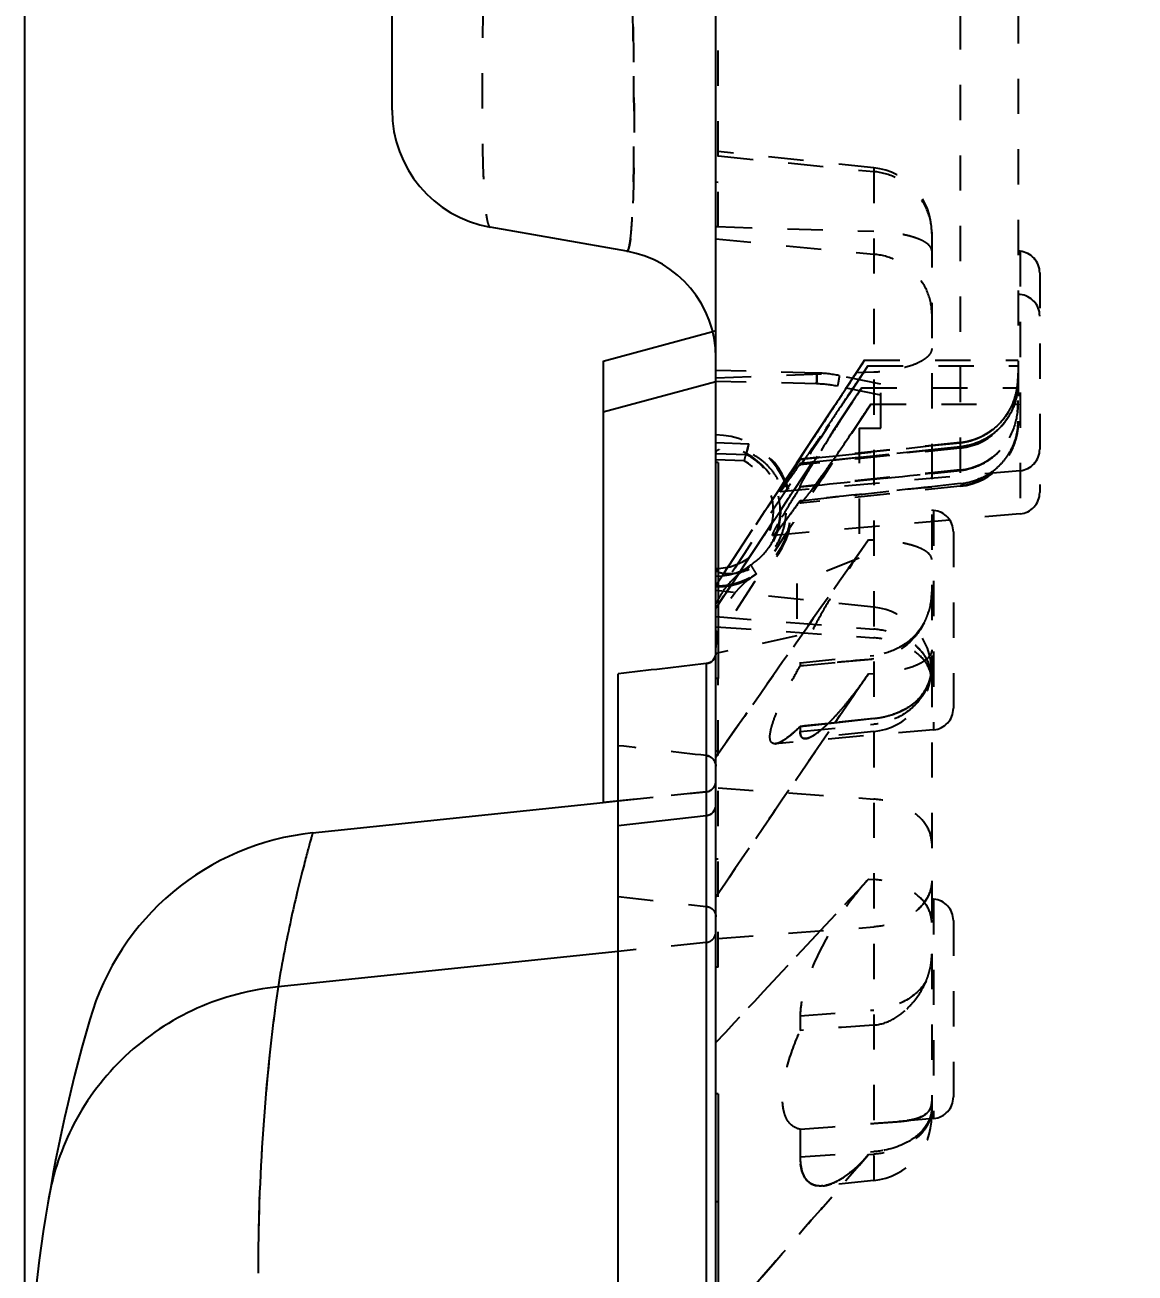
# Model space of a CAD drawing. Header units: millimetres. Extents: x -569 to 1807, y -7664 to 1724.
# Drawn here: x 596.1 to 647.5, y -2282.1 to -2224.4 of the extents above; entities that cross this region are included whole.
import ezdxf

# ---------------------------------------------------------------- set-up
doc = ezdxf.new("R2010")
doc.units = ezdxf.units.MM
doc.header["$LTSCALE"] = 16.335
doc.header["$PDMODE"] = 3
doc.header["$PDSIZE"] = 0.3125
doc.linetypes.add('HIDDEN', pattern=[0.2, 0.1, -0.1])
doc.layers.get('0').update_dxf_attribs({"linetype": 'CONTINUOUS'})
doc.layers.get('Defpoints').update_dxf_attribs({"linetype": 'CONTINUOUS'})
doc.layers.add('DEFAULT_2', color=8, linetype='HIDDEN')
doc.styles.get("Standard").update_dxf_attribs({"font": 'txt', "width": 0.8})
doc.dimstyles.new('副本 ISO-25-1', dxfattribs={"dimtxt": 10, "dimasz": 10, "dimexe": 0, "dimexo": 0, "dimgap": 0, "dimtad": 1, "dimtxsty": 'Standard', "dimcen": 0, "dimclrd": 6, "dimclre": 6, "dimclrt": 4, "dimazin": 0, "dimtfac": 1, "dimtofl": 0, "dimtmove": 0, "dimatfit": 3, "dimfxl": 0, "dimarcsym": 0})

# ---------------------------------------------------------------- blocks, each defined once
blk = doc.blocks.new('*D320')
at = {"color": 6, "lineweight": -2}
for p, q in [((628.109, -2240.033), (628.109, -2161.796)), ((695.107, -2161.796), (638.109, -2161.796)), ((705.107, -2179.913), (705.107, -2161.796))]:
    blk.add_line(p, q, dxfattribs=at)
at = {"color": 6}
for points in [[(638.109, -2160.129), (638.109, -2163.462), (628.109, -2161.796)], [(695.107, -2160.129), (695.107, -2163.462), (705.107, -2161.796)]]:
    blk.add_solid(points, dxfattribs=at)
at = {"layer": 'Defpoints', "color": 0}
for p in [(628.109, -2161.796), (705.107, -2179.913), (628.109, -2240.033)]:
    blk.add_point(p, dxfattribs=at)
at = {"color": 4, "insert": (654.643, -2156.796), "char_height": 10, "attachment_point": 5}
blk.add_mtext('77', dxfattribs=at)
blk = doc.blocks.new('*D321')
at = {"color": 6, "lineweight": -2}
for p, q in [((596.107, -2322.01), (596.107, -2142.507)), ((695.107, -2142.507), (606.107, -2142.507)), ((705.107, -2179.913), (705.107, -2142.507))]:
    blk.add_line(p, q, dxfattribs=at)
at = {"color": 6}
for points in [[(606.107, -2140.84), (606.107, -2144.173), (596.107, -2142.507)], [(695.107, -2140.84), (695.107, -2144.173), (705.107, -2142.507)]]:
    blk.add_solid(points, dxfattribs=at)
at = {"layer": 'Defpoints', "color": 0}
for p in [(596.107, -2142.507), (705.107, -2179.913), (596.107, -2322.01)]:
    blk.add_point(p, dxfattribs=at)
at = {"color": 4, "insert": (659.362, -2137.507), "char_height": 10, "attachment_point": 5}
blk.add_mtext('109', dxfattribs=at)

msp = doc.modelspace()

# ---------------------------------------------------------------- linework, layer by layer
at = {"color": 7, "linetype": 'Continuous'}
for p, q in [((613.109, -2228.298), (613.109, -2180.038)), ((623.977, -2234.829), (617.654, -2233.714)), ((622.883, -2239.913), (627.9, -2238.568)), ((622.883, -2239.913), (622.883, -2260.361)), ((628.109, -2550.072), (628.109, -2239.753)), ((622.883, -2242.261), (628.109, -2240.861)), ((628.209, -2244.617), (628.109, -2244.617)), ((628.209, -2244.617), (628.209, -2254.617)), ((627.666, -2253.926), (627.666, -2484.895)), ((623.587, -2554.056), (623.587, -2254.395)), ((628.209, -2254.617), (628.109, -2254.617)), ((609.432, -2261.767), (622.883, -2260.353)), ((622.883, -2260.361), (623.587, -2260.287)), ((623.587, -2261.419), (627.666, -2260.96)), ((623.587, -2267.259), (607.828, -2268.896)), ((628.209, -2273.849), (628.109, -2273.849)), ((628.209, -2273.849), (628.209, -2283.849))]:
    msp.add_line(p, q, dxfattribs=at)
for centre, radius, start, end in [((618.609, -2228.298), 5.5, 180, 260), ((623.109, -2239.753), 5, 0, 80), ((627.609, -2253.429), 0.5, 276.55036, 0.00179), ((610.693, -2273.761), 12.06, 96, 163.86662), ((701.957, -2282.099), 95.051, 172.01554, 180.02991), ((672.307, -2291.584), 76.201, 163.86721, 180)]:
    msp.add_arc(centre, radius, start, end, dxfattribs=at)
msp.add_ellipse((33889.659, -2860.122), major_axis=(35802.07, 0), ratio=0.045768, start_param=2.762639, end_param=2.762947, dxfattribs=at)
for points, knots in [([(627.666, -2260.96), (627.783, -2260.947), (628.017, -2260.831), (628.109, -2260.586), (628.109, -2260.469)], [0, 0, 0, 0, 0.501938, 1, 1, 1, 1]), ([(609.432, -2261.767), (609.43, -2261.767), (609.431, -2261.782), (609.421, -2261.798), (609.413, -2261.836), (609.398, -2261.884), (609.38, -2261.948), (609.349, -2262.06), (609.301, -2262.235), (609.232, -2262.487), (609.149, -2262.796), (609.054, -2263.159), (608.9, -2263.755), (608.683, -2264.638), (608.402, -2265.862), (608.107, -2267.305), (607.921, -2268.342), (607.828, -2268.896)], [0, 0, 0, 0, 0.001003, 0.004007, 0.009008, 0.016002, 0.024984, 0.035951, 0.063827, 0.099608, 0.143266, 0.194757, 0.254033, 0.395696, 0.567675, 0.769286, 1, 1, 1, 1]), ([(607.828, -2268.896), (606.545, -2269.024), (603.956, -2269.708), (600.618, -2271.928), (598.234, -2275.064), (597.408, -2277.509), (597.201, -2278.714)], [0, 0, 0, 0, 0.249951, 0.508977, 0.763074, 1, 1, 1, 1])]:
    msp.add_open_spline(points, degree=3, knots=knots, dxfattribs=at)
at = {"layer": 'DEFAULT_2', "color": 8, "linetype": 'HIDDEN'}
for p, q in [((628.109, -2239.753), (628.109, -2179.913)), ((628.209, -2233.707), (628.209, -2179.913)), ((639.423, -2214.055), (639.423, -2245.715)), ((642.109, -2217.039), (642.109, -2242.731)), ((635.423, -2230.965), (628.209, -2230.207)), ((628.209, -2230.413), (635.423, -2231.14)), ((635.423, -2230.965), (635.423, -2277.865)), ((628.109, -2231.613), (628.209, -2231.624)), ((628.159, -2233.689), (635.423, -2233.906)), ((628.109, -2234.257), (635.423, -2234.966)), ((638.109, -2233.949), (638.109, -2254.085)), ((642.196, -2234.833), (642.109, -2234.825)), ((642.196, -2234.833), (642.196, -2246.992)), ((643.109, -2235.83), (643.109, -2245.995)), ((642.196, -2236.833), (642.109, -2236.825)), ((628.109, -2238.512), (627.9, -2238.568)), ((635, -2239.869), (628.109, -2250.297)), ((634.151, -2241.154), (634.924, -2239.986)), ((634.924, -2239.986), (635, -2239.869)), ((635, -2239.869), (642.109, -2239.869)), ((635.15, -2240.135), (642.109, -2240.135)), ((632.771, -2240.468), (628.109, -2240.352)), ((628.109, -2240.698), (635.423, -2240.417)), ((632.776, -2240.971), (628.109, -2240.854)), ((635.756, -2240.982), (633.823, -2240.588)), ((628.109, -2251.356), (634.863, -2241.152)), ((632.696, -2243.356), (634.151, -2241.154)), ((635.756, -2241.491), (633.74, -2241.08)), ((634.646, -2241.481), (634.863, -2241.152)), ((634.863, -2241.152), (642.109, -2241.152)), ((635.756, -2243.016), (635.756, -2240.982)), ((631.587, -2246.101), (634.646, -2241.481)), ((635.285, -2241.904), (642.109, -2241.904)), ((634.752, -2243.016), (634.752, -2249.036)), ((634.752, -2243.016), (635.756, -2243.016)), ((642.109, -2242.695), (642.109, -2242.728)), ((628.109, -2243.692), (629.637, -2243.745)), ((631.86, -2244.622), (632.696, -2243.356)), ((639.423, -2243.679), (632.012, -2244.458)), ((638.109, -2243.833), (639.423, -2243.695)), ((628.109, -2244.194), (629.525, -2244.243)), ((639.423, -2243.946), (632.014, -2244.725)), ((632.232, -2244.449), (633.68, -2244.297)), ((638.109, -2244.022), (633.535, -2244.504)), ((633.68, -2244.297), (638.109, -2243.833)), ((634.496, -2244.403), (636.967, -2244.143)), ((636.967, -2244.143), (638.109, -2244.022)), ((639.423, -2243.883), (638.109, -2244.022)), ((629.425, -2244.542), (628.109, -2244.496)), ((631.292, -2245.482), (631.86, -2244.622)), ((631.88, -2244.676), (632.012, -2244.472)), ((632.012, -2244.472), (632.232, -2244.449)), ((632.012, -2244.458), (632.012, -2244.472)), ((633.535, -2244.504), (632.012, -2244.665)), ((632.012, -2244.665), (632.012, -2244.722)), ((632.014, -2244.724), (632.012, -2244.722)), ((632.012, -2244.722), (632.014, -2244.724)), ((633.535, -2244.504), (634.496, -2244.403)), ((642.196, -2244.992), (631.085, -2245.965)), ((639.423, -2244.955), (632.012, -2245.732)), ((638.109, -2245.117), (639.423, -2244.982)), ((630.399, -2246.832), (630.953, -2245.995)), ((630.953, -2245.995), (631.006, -2245.914)), ((631.006, -2245.914), (631.049, -2245.848)), ((631.049, -2245.848), (631.096, -2245.777)), ((631.096, -2245.777), (631.292, -2245.482)), ((631.264, -2245.648), (631.282, -2245.619)), ((631.283, -2245.711), (631.301, -2245.686)), ((632.012, -2245.747), (632.699, -2245.676)), ((632.012, -2245.732), (632.012, -2245.747)), ((639.423, -2245.715), (632.023, -2246.493)), ((634.498, -2246.118), (636.968, -2245.854)), ((636.968, -2245.854), (638.109, -2245.732)), ((639.423, -2245.592), (638.109, -2245.732)), ((631.116, -2246.814), (631.477, -2246.268)), ((631.477, -2246.268), (631.541, -2246.172)), ((631.541, -2246.172), (631.587, -2246.101)), ((631.658, -2246.318), (631.705, -2246.242)), ((632.012, -2246.382), (631.958, -2246.458)), ((632.157, -2246.367), (632.012, -2246.382)), ((632.012, -2246.382), (632.012, -2246.478)), ((632.024, -2246.492), (632.012, -2246.478)), ((632.012, -2246.478), (632.024, -2246.492)), ((632.157, -2246.367), (634.498, -2246.118)), ((629.97, -2247.482), (630.399, -2246.832)), ((630.459, -2247.805), (631.116, -2246.814)), ((642.196, -2246.992), (630.747, -2247.994)), ((638.196, -2246.833), (638.109, -2246.825)), ((638.196, -2246.833), (638.196, -2256.992)), ((628.912, -2249.083), (629.97, -2247.482)), ((629.4, -2249.405), (630.358, -2247.959)), ((630.358, -2247.959), (630.459, -2247.805)), ((635.182, -2248.188), (635.423, -2248.196)), ((639.109, -2247.83), (639.109, -2255.995)), ((628.432, -2249.808), (628.724, -2249.367)), ((628.724, -2249.367), (628.912, -2249.083)), ((629.213, -2249.689), (629.4, -2249.405)), ((634.752, -2249.036), (631.855, -2250.212)), ((628.209, -2249.617), (628.109, -2249.617)), ((628.209, -2250.146), (628.305, -2250.002)), ((628.305, -2250.002), (628.432, -2249.808)), ((628.91, -2250.147), (629.213, -2249.689)), ((628.109, -2250.297), (628.209, -2250.146)), ((635.423, -2251.316), (628.109, -2250.548)), ((628.481, -2250.794), (628.584, -2250.639)), ((628.584, -2250.639), (628.792, -2250.324)), ((628.792, -2250.324), (628.852, -2250.234)), ((628.852, -2250.234), (628.91, -2250.147)), ((631.855, -2250.212), (631.855, -2252.641)), ((628.109, -2251.356), (628.209, -2251.205)), ((628.209, -2251.205), (628.481, -2250.794)), ((628.109, -2251.747), (635.423, -2252.331)), ((628.109, -2252.218), (635.423, -2252.73)), ((631.855, -2252.641), (628.109, -2253.46)), ((632.012, -2253.891), (635.423, -2253.547)), ((632.012, -2254.024), (633.721, -2253.866)), ((632.012, -2253.891), (632.012, -2254.024)), ((633.721, -2253.866), (635.423, -2253.71)), ((628.209, -2267.986), (628.209, -2254.617)), ((635.182, -2254.393), (635.423, -2254.383)), ((638.109, -2254.305), (638.109, -2274.861)), ((628.236, -2258.075), (629.82, -2255.818)), ((638.196, -2256.992), (630.861, -2257.634)), ((632.012, -2256.836), (633.308, -2256.696)), ((632.012, -2257.067), (635.423, -2256.736)), ((632.216, -2256.814), (632.012, -2256.836)), ((632.012, -2256.836), (632.012, -2257.067)), ((633.308, -2256.696), (632.216, -2256.814)), ((633.308, -2256.696), (633.721, -2256.651)), ((633.721, -2256.651), (633.308, -2256.696)), ((633.721, -2256.651), (635.423, -2256.466)), ((635.423, -2256.466), (633.721, -2256.651)), ((635.423, -2257.069), (632.28, -2257.399)), ((628.209, -2257.986), (628.109, -2257.986)), ((628.109, -2258.256), (628.236, -2258.075)), ((627.661, -2259.86), (622.883, -2260.361)), ((623.587, -2260.287), (627.661, -2259.86)), ((628.209, -2259.679), (635.423, -2260.2)), ((622.883, -2260.361), (622.883, -2260.353)), ((628.209, -2262.986), (628.109, -2262.986)), ((635.182, -2263.907), (635.423, -2263.924)), ((623.587, -2264.71), (627.666, -2265.169)), ((638.196, -2264.833), (638.109, -2264.825)), ((638.196, -2264.833), (638.196, -2274.992)), ((628.209, -2266.658), (635.423, -2266.118)), ((639.109, -2265.83), (639.109, -2273.995)), ((627.661, -2266.836), (623.587, -2267.259)), ((628.209, -2267.986), (628.109, -2267.986)), ((632.012, -2270.241), (635.423, -2269.968)), ((632.012, -2270.241), (632.012, -2270.913)), ((632.012, -2275.493), (632.012, -2276.771)), ((638.196, -2274.992), (636.595, -2275.133)), ((632.012, -2276.771), (635.423, -2276.526)), ((635.182, -2276.666), (635.423, -2276.648)), ((635.423, -2277.865), (633.062, -2278.113)), ((628.209, -2278.849), (628.109, -2278.849))]:
    msp.add_line(p, q, dxfattribs=at)
for centre, radius, start, end in [((635.109, -2233.949), 3, 0, 84), ((642.109, -2235.829), 1, 0, 85), ((642.109, -2237.829), 1, 0, 85), ((1410.385, -2752.304), 929.414, 146.540115, 146.657599), ((417.9, -2097.23), 260.038, 326.23084, 326.66349), ((410.822, -2092.548), 268.525, 326.43724, 326.65878), ((632.619, -2246.497), 6.03, 78.4853, 88.56297), ((635.12, -2232.531), 7.892, 272.19707, 274.20778), ((632.637, -2246.494), 5.525, 78.48444, 88.564), ((786.147, -2341.301), 181.429, 146.49572, 147.07776), ((421.847, -2099.866), 255.291, 326.227, 326.43781), ((639.11, -2240.961), 2.999, 275.9794, 359.9842), ((639.204, -2240.959), 2.903, 325.29403, 359.99286), ((639.082, -2240.956), 3.028, 341.49768, 356.37145), ((638.43, -2240.593), 3.675, 351.4318, 354.23152), ((1052.372, -2516.822), 500.899, 146.65123, 146.90302), ((531.588, -2174.124), 123.884, 326.3354, 326.8302), ((639.136, -2240.973), 2.971, 339.01596, 341.46891), ((638.067, -2241.775), 4.042, 353.03516, 358.04496), ((637.164, -2241.741), 4.945, 358.01073, 0.03617), ((639.11, -2240.696), 3, 275.99269, 327.9879), ((639.18, -2240.944), 2.931, 307.44828, 327.96048), ((639.05, -2240.669), 3.065, 310.13378, 328.14415), ((544.213, -2182.564), 108.698, 325.2568, 326.34887), ((639.109, -2242.731), 3, 276, 0), ((639.199, -2242.695), 2.91, 341.81188, 359.99343), ((639.168, -2242.728), 2.942, 356.57341, 359.9948), ((628.109, -2246.857), 3.518, 270.00002, 89.99998), ((628.109, -2246.857), 3.467, 270.00002, 63.85137), ((639.091, -2240.779), 3.122, 276.09331, 291.56751), ((639.133, -2240.891), 3.002, 291.61293, 307.45861), ((639.285, -2242.72), 2.82, 334.09146, 341.76444), ((628.109, -2246.857), 3.015, 270.00002, 89.99998), ((639.11, -2241.968), 3.003, 275.97647, 315.93597), ((639.039, -2241.964), 3.057, 303.26195, 316.79474), ((639.265, -2242.709), 2.843, 323.77618, 334.06455), ((642.109, -2243.996), 1, 275, 0), ((628.109, -2246.857), 2.663, 270.00003, 60.38328), ((628.142, -2246.863), 2.948, 341.929, 41.84499), ((573.79, -2202.981), 72.758, 324.77505, 325.19492), ((639.202, -2242.65), 2.93, 306.89605, 314.59569), ((639.239, -2242.689), 2.876, 314.61736, 323.76322), ((656.18, -2261.034), 29.284, 147.80205, 148.23743), ((639.081, -2242.403), 3.207, 276.12114, 291.02745), ((639.13, -2242.536), 3.065, 291.06999, 296.65094), ((639.153, -2242.584), 3.012, 296.65156, 306.88043), ((608.032, -2228.99), 28.639, 324.33589, 324.84072), ((611.88, -2231.732), 23.914, 324.30145, 324.7848), ((703.514, -2290.449), 84.325, 147.98715, 148.38243), ((642.109, -2245.996), 1, 275, 0), ((684.766, -2278.919), 62.316, 148.45579, 148.71199), ((588.862, -2215.629), 52.988, 323.66762, 324.42258), ((594.303, -2219.588), 46.259, 323.62494, 324.30889), ((581.37, -2210.25), 62.211, 324.27376, 324.4082), ((610.016, -2231.201), 26.72, 322.81436, 323.52072), ((602.539, -2225.644), 36.036, 323.48422, 323.61158), ((638.109, -2247.829), 1, 0, 85), ((628.114, -2246.852), 2.978, 325.33721, 341.88294), ((628.855, -2246.044), 2.732, 317.70852, 319.0624), ((628.109, -2246.839), 2.99, 304.65243, 322.38002), ((628.149, -2246.873), 2.938, 322.43974, 325.29625), ((632.181, -2253.218), 4.578, 122.53427, 132.67202), ((628.151, -2246.896), 2.919, 302.46528, 304.60482), ((632.129, -2253.174), 4.02, 122.47372, 180), ((632.123, -2253.151), 4.49, 132.7142, 144.52956), ((632.162, -2253.179), 4.538, 144.53063, 146.92717), ((632.196, -2253.201), 4.579, 146.92867, 153.20049), ((635.109, -2254.3), 3, 0, 84), ((634.779, -2250.504), 3.349, 318.81304, 332.73455), ((634.894, -2250.565), 3.22, 332.76895, 335.24885), ((636.086, -2254.704), 2.043, 26.81758, 33.72908), ((635.109, -2254.085), 3, 276, 0), ((635.7, -2254.017), 2.409, 351.41231, 0.05331), ((616.993, -2241.934), 22.046, 323.03044, 325.58879), ((617.472, -2242.277), 21.457, 323.00321, 325.62396), ((635.96, -2254.066), 2.144, 321.7996, 342.0976), ((635.88, -2254.043), 2.227, 342.17143, 351.38352), ((635.928, -2254.056), 2.177, 342.11929, 345.9693), ((635.85, -2254.037), 2.258, 345.97982, 351.36356), ((635.782, -2254.027), 2.326, 351.33922, 353.24806), ((636.39, -2254.6), 1.719, 0.0139, 5.60511), ((619.368, -2243.7), 19.087, 322.16082, 322.97864), ((623.084, -2246.695), 14.314, 319.07485, 320.24062), ((620.932, -2244.918), 17.104, 320.2749, 322.17007), ((635.587, -2253.662), 2.697, 302.16439, 306.9612), ((635.722, -2253.841), 2.472, 306.95869, 312.79295), ((635.851, -2253.981), 2.283, 312.79196, 320.8524), ((626.6, -2249.857), 9.584, 315.39643, 317.07066), ((624.674, -2248.075), 12.208, 317.10362, 319.08087), ((635.185, -2252.881), 3.577, 287.57354, 293.89469), ((638.109, -2255.996), 1, 275, 0), ((626.061, -2250.761), 8.504, 313.1512, 314.40807), ((628.482, -2251.745), 6.918, 312.90315, 314.18262), ((627.7, -2250.939), 8.041, 314.18086, 315.38281), ((627.61, -2258.681), 0.499, 359.97176, 83.5772), ((627.609, -2259.363), 0.5, 275.96671, 0.01954), ((636.434, -2266.045), 1.703, 29.95814, 34.25133), ((638.109, -2265.829), 1, 0, 85), ((701.928, -2282.097), 95.022, 172.01433, 180.03113), ((744.099, -3795.146), 1528.349, 94.077588, 94.205785), ((638.109, -2273.996), 1, 275, 0), ((635.109, -2274.881), 3, 276, 0), ((637.416, -2274.235), 0.691, 321.91871, 336.44358), ((519.878, -869.454), 1410.503, 274.55977, 274.698768), ((636.418, -2271.262), 3.868, 278.11837, 280.72099), ((630.743, -2273.018), 5.735, 310.19259, 312.36311), ((630.389, -2272.628), 6.263, 312.34818, 313.5002), ((631.969, -2274.618), 3.718, 301.29368, 304.73171), ((632.919, -2276.766), 1.354, 276.07813, 281.49956)]:
    msp.add_arc(centre, radius, start, end, dxfattribs=at)
msp.add_ellipse((-31824.89, -2860.122), major_axis=(35016.283, 0), ratio=0.045768, start_param=6.668222, end_param=6.668532, dxfattribs=at)
for points, knots in [([(617.654, -2213.525), (617.595, -2214.835), (617.491, -2217.403), (617.373, -2221.134), (617.299, -2224.573), (617.274, -2227.196), (617.282, -2229.051), (617.299, -2230.226), (617.329, -2231.242), (617.369, -2232.087), (617.42, -2232.757), (617.479, -2233.243), (617.54, -2233.537), (617.599, -2233.674), (617.636, -2233.711), (617.654, -2233.714)], [0, 0, 0, 0, 0.194223, 0.380979, 0.553089, 0.704017, 0.769675, 0.827928, 0.878254, 0.920199, 0.953423, 0.977693, 0.992952, 0.997352, 1, 1, 1, 1]), ([(623.977, -2214.64), (624.03, -2215.959), (624.125, -2218.549), (624.232, -2222.313), (624.3, -2225.784), (624.323, -2228.429), (624.316, -2230.293), (624.3, -2231.467), (624.273, -2232.474), (624.236, -2233.305), (624.195, -2233.884), (624.155, -2234.255), (624.126, -2234.461), (624.092, -2234.626), (624.062, -2234.738), (624.014, -2234.835), (623.977, -2234.829)], [0, 0, 0, 0, 0.195607, 0.384135, 0.558103, 0.710289, 0.776185, 0.834374, 0.884294, 0.925511, 0.957697, 0.970351, 0.980694, 0.988733, 0.994517, 1, 1, 1, 1]), ([(623.977, -2234.829), (624.014, -2234.835), (624.062, -2234.738), (624.092, -2234.626), (624.126, -2234.461), (624.155, -2234.256), (624.195, -2233.885), (624.236, -2233.306), (624.273, -2232.475), (624.3, -2231.469), (624.316, -2230.295), (624.323, -2228.432), (624.3, -2225.787), (624.232, -2222.315), (624.125, -2218.55), (624.03, -2215.959), (623.977, -2214.64)], [0, 0, 0, 0, 0.00548, 0.011261, 0.019297, 0.029634, 0.042278, 0.074443, 0.115639, 0.165537, 0.223714, 0.289596, 0.441765, 0.615748, 0.804351, 1, 1, 1, 1]), ([(638.109, -2234), (638.109, -2233.65), (637.972, -2232.939), (637.383, -2232.026), (636.497, -2231.377), (635.784, -2231.176), (635.423, -2231.14)], [0, 0, 0, 0, 0.245432, 0.493432, 0.745203, 1, 1, 1, 1]), ([(638.109, -2234.816), (638.109, -2234.688), (637.942, -2234.487), (637.651, -2234.322), (637.32, -2234.19), (636.919, -2234.081), (636.282, -2233.96), (635.773, -2233.918), (635.423, -2233.906)], [0, 0, 0, 0, 0.129226, 0.225468, 0.344938, 0.485994, 0.645352, 1, 1, 1, 1]), ([(638.109, -2237.719), (638.109, -2237.382), (637.97, -2236.693), (637.378, -2235.814), (636.491, -2235.192), (635.783, -2235.001), (635.423, -2234.966)], [0, 0, 0, 0, 0.241259, 0.487477, 0.740887, 1, 1, 1, 1]), ([(638.109, -2239.327), (638.109, -2239.395), (638.067, -2239.546), (637.903, -2239.742), (637.653, -2239.919), (637.179, -2240.143), (636.424, -2240.337), (635.774, -2240.403), (635.423, -2240.417)], [0, 0, 0, 0, 0.066922, 0.146352, 0.244755, 0.363691, 0.656855, 1, 1, 1, 1]), ([(632.012, -2244.458), (632.012, -2244.454), (632.02, -2244.442), (632.032, -2244.418), (632.055, -2244.38), (632.101, -2244.304), (632.18, -2244.179), (632.296, -2243.996), (632.44, -2243.772), (632.677, -2243.406), (633.018, -2242.882), (633.469, -2242.194), (633.96, -2241.447), (634.475, -2240.665), (634.824, -2240.136), (635, -2239.869)], [0, 0, 0, 0, 0.00221, 0.007338, 0.015354, 0.026212, 0.05608, 0.096038, 0.145037, 0.201942, 0.33509, 0.487481, 0.652539, 0.824909, 1, 1, 1, 1]), ([(632.776, -2240.971), (632.777, -2240.907), (632.779, -2240.814), (632.78, -2240.696), (632.78, -2240.62), (632.778, -2240.56), (632.778, -2240.51), (632.773, -2240.488), (632.774, -2240.469), (632.771, -2240.468)], [0, 0, 0, 0, 0.381497, 0.554767, 0.706022, 0.830122, 0.922307, 0.979432, 1, 1, 1, 1]), ([(632.771, -2240.468), (632.774, -2240.469), (632.773, -2240.488), (632.778, -2240.511), (632.778, -2240.56), (632.78, -2240.62), (632.78, -2240.696), (632.779, -2240.814), (632.777, -2240.907), (632.776, -2240.971)], [0, 0, 0, 0, 0.02064, 0.077904, 0.170185, 0.294409, 0.445678, 0.618744, 1, 1, 1, 1]), ([(633.823, -2240.588), (633.826, -2240.589), (633.822, -2240.608), (633.823, -2240.63), (633.814, -2240.678), (633.805, -2240.738), (633.792, -2240.812), (633.771, -2240.927), (633.753, -2241.018), (633.74, -2241.08)], [0, 0, 0, 0, 0.020501, 0.07761, 0.169728, 0.293811, 0.445004, 0.618103, 1, 1, 1, 1]), ([(642.109, -2240.482), (642.109, -2240.801), (642.056, -2241.432), (641.815, -2242.025), (641.653, -2242.286)], [0, 0, 0, 0, 0.509278, 1, 1, 1, 1]), ([(632.012, -2245.732), (632.012, -2245.712), (632.037, -2245.657), (632.085, -2245.554), (632.168, -2245.404), (632.277, -2245.212), (632.414, -2244.982), (632.637, -2244.613), (632.96, -2244.092), (633.39, -2243.414), (633.86, -2242.683), (634.355, -2241.923), (634.693, -2241.41), (634.863, -2241.152)], [0, 0, 0, 0, 0.010872, 0.03244, 0.06429, 0.105603, 0.155408, 0.212646, 0.345317, 0.496081, 0.658704, 0.828115, 1, 1, 1, 1]), ([(632.014, -2244.725), (632.022, -2244.724), (632.041, -2244.696), (632.081, -2244.655), (632.138, -2244.576), (632.215, -2244.473), (632.308, -2244.343), (632.464, -2244.125), (632.689, -2243.801), (632.99, -2243.363), (633.327, -2242.869), (633.689, -2242.333), (633.938, -2241.962), (634.065, -2241.772)], [0, 0, 0, 0, 0.007039, 0.024037, 0.050817, 0.086851, 0.131541, 0.184197, 0.310491, 0.460047, 0.627688, 0.808948, 1, 1, 1, 1]), ([(634.057, -2241.783), (633.839, -2242.109), (633.427, -2242.721), (632.861, -2243.554), (632.418, -2244.188), (632.171, -2244.538), (632.072, -2244.662)], [0, 0, 0, 0, 0.336411, 0.632758, 0.864007, 1, 1, 1, 1]), ([(632.507, -2245.936), (632.944, -2245.36), (633.879, -2244.02), (634.788, -2242.665), (635.285, -2241.904)], [0, 0, 0, 0, 0.443338, 1, 1, 1, 1]), ([(642.106, -2241.913), (642.092, -2242.307), (641.952, -2243.091), (641.532, -2243.776), (641.268, -2244.057)], [0, 0, 0, 0, 0.50595, 1, 1, 1, 1]), ([(641.653, -2242.286), (641.421, -2242.66), (640.771, -2243.333), (639.883, -2243.647), (639.423, -2243.695)], [0, 0, 0, 0, 0.487175, 1, 1, 1, 1]), ([(633.854, -2242.694), (633.716, -2242.908), (633.23, -2243.663), (632.749, -2244.423), (632.418, -2244.975)], [0, 0, 0, 0, 0.283129, 1, 1, 1, 1]), ([(642.109, -2242.728), (642.109, -2243.092), (641.973, -2243.826), (641.388, -2244.775), (640.502, -2245.453), (639.785, -2245.664), (639.423, -2245.702)], [0, 0, 0, 0, 0.249628, 0.499463, 0.749606, 1, 1, 1, 1]), ([(642.109, -2242.728), (642.106, -2243.014), (642.015, -2243.588), (641.629, -2244.366), (641.025, -2244.998), (640.516, -2245.285), (640.245, -2245.391)], [0, 0, 0, 0, 0.248483, 0.498686, 0.746132, 1, 1, 1, 1]), ([(640.271, -2243.475), (640.34, -2243.446), (640.608, -2243.321), (640.857, -2243.154), (641.025, -2243.012)], [0, 0, 0, 0, 0.254983, 1, 1, 1, 1]), ([(629.425, -2244.542), (629.454, -2244.442), (629.505, -2244.256), (629.564, -2244.036), (629.6, -2243.891), (629.62, -2243.817), (629.629, -2243.771), (629.637, -2243.75), (629.637, -2243.745)], [0, 0, 0, 0, 0.378652, 0.702855, 0.828325, 0.922272, 0.980277, 1, 1, 1, 1]), ([(629.525, -2244.243), (629.542, -2244.181), (629.566, -2244.09), (629.594, -2243.974), (629.611, -2243.899), (629.623, -2243.838), (629.635, -2243.789), (629.634, -2243.765), (629.641, -2243.746), (629.637, -2243.745)], [0, 0, 0, 0, 0.378331, 0.550912, 0.702572, 0.827727, 0.92111, 0.979221, 1, 1, 1, 1]), ([(641.01, -2243.234), (640.791, -2243.41), (640.286, -2243.708), (639.718, -2243.852), (639.423, -2243.883)], [0, 0, 0, 0, 0.486552, 1, 1, 1, 1]), ([(639.423, -2243.695), (639.642, -2243.672), (639.931, -2243.608), (640.204, -2243.504), (640.271, -2243.475)], [0, 0, 0, 0, 0.75249, 1, 1, 1, 1]), ([(628.109, -2249.571), (628.109, -2249.621), (628.224, -2249.688), (628.409, -2249.742), (628.677, -2249.769), (628.987, -2249.748), (629.396, -2249.664), (629.882, -2249.463), (630.394, -2249.097), (630.814, -2248.629), (631.127, -2248.083), (631.319, -2247.484), (631.384, -2246.858), (631.319, -2246.231), (631.127, -2245.632), (630.815, -2245.086), (630.394, -2244.618), (629.882, -2244.252), (629.397, -2244.051), (628.987, -2243.967), (628.677, -2243.946), (628.409, -2243.973), (628.224, -2244.027), (628.109, -2244.094), (628.109, -2244.144)], [0, 0, 0, 0, 0.015123, 0.030765, 0.06203, 0.093319, 0.124616, 0.187114, 0.249644, 0.312199, 0.374778, 0.437376, 0.499991, 0.562607, 0.625211, 0.687794, 0.750352, 0.812882, 0.875381, 0.906678, 0.937967, 0.969231, 0.984874, 1, 1, 1, 1]), ([(641.268, -2244.057), (641.031, -2244.308), (640.462, -2244.741), (639.775, -2244.946), (639.423, -2244.982)], [0, 0, 0, 0, 0.493844, 1, 1, 1, 1]), ([(632.012, -2244.472), (631.88, -2244.677), (631.693, -2244.967), (631.462, -2245.331), (631.326, -2245.546), (631.219, -2245.721), (631.145, -2245.84), (631.101, -2245.925), (631.086, -2245.95), (631.083, -2245.964), (631.085, -2245.964)], [0, 0, 0, 0, 0.415515, 0.588871, 0.734953, 0.851138, 0.93512, 0.984776, 0.996508, 1, 1, 1, 1]), ([(631.399, -2245.43), (631.434, -2245.376), (631.593, -2245.124), (631.754, -2244.873), (631.88, -2244.676)], [0, 0, 0, 0, 0.215482, 1, 1, 1, 1]), ([(631.418, -2245.522), (631.46, -2245.462), (631.659, -2245.178), (631.857, -2244.892), (632.012, -2244.665)], [0, 0, 0, 0, 0.209336, 1, 1, 1, 1]), ([(632.072, -2244.662), (632.066, -2244.67), (632.049, -2244.691), (632.032, -2244.713), (632.018, -2244.723)], [0, 0, 0, 0, 0.365857, 1, 1, 1, 1]), ([(639.423, -2244.982), (639.539, -2244.97), (639.993, -2244.895), (640.428, -2244.708), (640.716, -2244.52)], [0, 0, 0, 0, 0.253062, 1, 1, 1, 1]), ([(633.226, -2244.947), (633.159, -2245.042), (632.92, -2245.377), (632.678, -2245.71), (632.499, -2245.946)], [0, 0, 0, 0, 0.281342, 1, 1, 1, 1]), ([(632.012, -2245.747), (631.824, -2246.048), (631.559, -2246.477), (631.234, -2247.019), (631.043, -2247.349), (630.911, -2247.584), (630.83, -2247.741), (630.787, -2247.828), (630.757, -2247.903), (630.738, -2247.943), (630.734, -2247.995), (630.747, -2247.994)], [0, 0, 0, 0, 0.409957, 0.584088, 0.732221, 0.850525, 0.897338, 0.935488, 0.964757, 0.984998, 1, 1, 1, 1]), ([(631.085, -2245.964), (631.078, -2245.965), (631.109, -2245.913), (631.113, -2245.9), (631.125, -2245.878)], [0, 0, 0, 0, 0.227751, 1, 1, 1, 1]), ([(631.136, -2245.909), (631.125, -2245.923), (631.108, -2245.939), (631.093, -2245.964), (631.085, -2245.964)], [0, 0, 0, 0, 0.712973, 1, 1, 1, 1]), ([(631.085, -2245.964), (631.091, -2245.964), (631.103, -2245.946), (631.116, -2245.934), (631.124, -2245.924)], [0, 0, 0, 0, 0.291023, 1, 1, 1, 1]), ([(631.124, -2245.924), (631.128, -2245.918), (631.148, -2245.893), (631.168, -2245.867), (631.183, -2245.847)], [0, 0, 0, 0, 0.204893, 1, 1, 1, 1]), ([(631.125, -2245.878), (631.134, -2245.863), (631.179, -2245.786), (631.226, -2245.71), (631.264, -2245.648)], [0, 0, 0, 0, 0.191413, 1, 1, 1, 1]), ([(631.3, -2245.688), (631.283, -2245.711), (631.229, -2245.785), (631.175, -2245.859), (631.136, -2245.909)], [0, 0, 0, 0, 0.315355, 1, 1, 1, 1]), ([(631.183, -2245.847), (631.19, -2245.837), (631.224, -2245.792), (631.257, -2245.747), (631.283, -2245.711)], [0, 0, 0, 0, 0.217145, 1, 1, 1, 1]), ([(632.024, -2246.493), (632.032, -2246.492), (632.052, -2246.478), (632.107, -2246.43), (632.201, -2246.324), (632.342, -2246.152), (632.448, -2246.014), (632.507, -2245.936)], [0, 0, 0, 0, 0.033847, 0.094473, 0.297548, 0.603074, 1, 1, 1, 1]), ([(632.064, -2246.468), (632.061, -2246.47), (632.051, -2246.478), (632.041, -2246.486), (632.033, -2246.49)], [0, 0, 0, 0, 0.307419, 1, 1, 1, 1]), ([(632.144, -2246.387), (632.136, -2246.396), (632.11, -2246.424), (632.084, -2246.451), (632.064, -2246.468)], [0, 0, 0, 0, 0.302456, 1, 1, 1, 1]), ([(631.501, -2247.087), (631.442, -2247.166), (631.253, -2247.419), (631.061, -2247.67), (630.919, -2247.834)], [0, 0, 0, 0, 0.311448, 1, 1, 1, 1]), ([(630.747, -2247.994), (630.736, -2247.995), (630.735, -2247.951), (630.753, -2247.915), (630.777, -2247.85), (630.814, -2247.775), (630.882, -2247.639), (630.942, -2247.53), (630.985, -2247.453)], [0, 0, 0, 0, 0.056666, 0.131584, 0.240229, 0.382201, 0.556799, 1, 1, 1, 1]), ([(630.919, -2247.834), (630.945, -2247.804), (631.078, -2247.646), (631.203, -2247.483), (631.303, -2247.351)], [0, 0, 0, 0, 0.196389, 1, 1, 1, 1]), ([(630.919, -2247.834), (630.883, -2247.875), (630.837, -2247.928), (630.778, -2247.979), (630.756, -2247.993), (630.747, -2247.994)], [0, 0, 0, 0, 0.683777, 0.886819, 1, 1, 1, 1]), ([(630.747, -2247.994), (630.75, -2247.994), (630.77, -2247.987), (630.785, -2247.972), (630.798, -2247.961)], [0, 0, 0, 0, 0.153766, 1, 1, 1, 1]), ([(635.182, -2248.188), (634.808, -2248.72), (634.263, -2249.532), (633.575, -2250.631), (633.094, -2251.442), (632.671, -2252.207), (632.333, -2252.886), (632.124, -2253.383), (632.032, -2253.705), (632.012, -2253.835), (632.012, -2253.891)], [0, 0, 0, 0, 0.297065, 0.447272, 0.59291, 0.728504, 0.847023, 0.940023, 0.974446, 1, 1, 1, 1]), ([(638.109, -2249.106), (638.109, -2248.978), (637.942, -2248.777), (637.651, -2248.612), (637.32, -2248.48), (636.919, -2248.37), (636.282, -2248.25), (635.773, -2248.207), (635.423, -2248.196)], [0, 0, 0, 0, 0.129226, 0.225468, 0.344938, 0.485994, 0.645352, 1, 1, 1, 1]), ([(629.718, -2249.359), (629.743, -2249.397), (629.819, -2249.519), (629.895, -2249.64), (629.943, -2249.725)], [0, 0, 0, 0, 0.320422, 1, 1, 1, 1]), ([(629.961, -2249.758), (629.964, -2249.764), (629.965, -2249.77), (629.973, -2249.781), (629.971, -2249.783)], [0, 0, 0, 0, 0.733747, 1, 1, 1, 1]), ([(637.818, -2251.913), (637.865, -2251.81), (638.031, -2251.394), (638.109, -2250.942), (638.109, -2250.607)], [0, 0, 0, 0, 0.253403, 1, 1, 1, 1]), ([(637.757, -2252.038), (637.53, -2252.477), (636.881, -2253.27), (635.914, -2253.665), (635.423, -2253.71)], [0, 0, 0, 0, 0.500593, 1, 1, 1, 1]), ([(637.757, -2252.038), (637.527, -2252.451), (636.842, -2253.177), (635.901, -2253.499), (635.423, -2253.547)], [0, 0, 0, 0, 0.495595, 1, 1, 1, 1]), ([(638.109, -2254.599), (638.109, -2254.319), (637.958, -2253.728), (637.35, -2253.008), (636.468, -2252.51), (635.78, -2252.36), (635.423, -2252.331)], [0, 0, 0, 0, 0.219606, 0.457255, 0.719438, 1, 1, 1, 1]), ([(637.3, -2252.651), (637.055, -2252.901), (636.469, -2253.32), (635.775, -2253.511), (635.423, -2253.547)], [0, 0, 0, 0, 0.497223, 1, 1, 1, 1]), ([(638.109, -2254.717), (638.109, -2254.469), (637.948, -2253.934), (637.332, -2253.311), (636.455, -2252.883), (635.778, -2252.755), (635.423, -2252.73)], [0, 0, 0, 0, 0.204738, 0.437185, 0.705581, 1, 1, 1, 1]), ([(638.109, -2253.293), (638.109, -2253.362), (638.067, -2253.513), (637.903, -2253.709), (637.653, -2253.885), (637.179, -2254.11), (636.424, -2254.303), (635.774, -2254.37), (635.423, -2254.383)], [0, 0, 0, 0, 0.066922, 0.146352, 0.244755, 0.363691, 0.656855, 1, 1, 1, 1]), ([(637.786, -2253.569), (637.756, -2253.524), (637.625, -2253.343), (637.467, -2253.182), (637.339, -2253.073)], [0, 0, 0, 0, 0.243697, 1, 1, 1, 1]), ([(638.109, -2253.293), (638.109, -2253.329), (638.087, -2253.487), (637.981, -2253.622), (637.89, -2253.704)], [0, 0, 0, 0, 0.222941, 1, 1, 1, 1]), ([(630.861, -2257.634), (630.829, -2257.637), (630.767, -2257.635), (630.65, -2257.568), (630.596, -2257.346), (630.643, -2257.018), (630.772, -2256.57), (630.988, -2256.027), (631.275, -2255.404), (631.622, -2254.727), (631.877, -2254.262), (632.012, -2254.024)], [0, 0, 0, 0, 0.023658, 0.044554, 0.095133, 0.176221, 0.291647, 0.437582, 0.608361, 0.797802, 1, 1, 1, 1]), ([(637.555, -2253.928), (637.538, -2253.937), (637.467, -2253.972), (637.394, -2254.004), (637.339, -2254.027)], [0, 0, 0, 0, 0.240324, 1, 1, 1, 1]), ([(638.101, -2254.432), (638.095, -2254.376), (638.063, -2254.152), (637.987, -2253.934), (637.91, -2253.782)], [0, 0, 0, 0, 0.246438, 1, 1, 1, 1]), ([(638.109, -2254.717), (638.109, -2254.656), (638.092, -2254.407), (638.004, -2254.164), (637.91, -2254.001)], [0, 0, 0, 0, 0.244108, 1, 1, 1, 1]), ([(638, -2254.725), (637.92, -2254.992), (637.668, -2255.508), (637.068, -2256.134), (636.299, -2256.57), (635.718, -2256.708), (635.423, -2256.736)], [0, 0, 0, 0, 0.241874, 0.489271, 0.74253, 1, 1, 1, 1]), ([(637.621, -2255.422), (637.746, -2255.268), (637.886, -2255.037), (637.98, -2254.789), (638, -2254.725)], [0, 0, 0, 0, 0.747369, 1, 1, 1, 1]), ([(638, -2254.725), (637.94, -2254.925), (637.827, -2255.184), (637.676, -2255.419), (637.636, -2255.477)], [0, 0, 0, 0, 0.747449, 1, 1, 1, 1]), ([(632.28, -2257.399), (632.348, -2257.392), (632.502, -2257.337), (632.849, -2257.125), (633.34, -2256.69), (633.967, -2256.011), (634.39, -2255.48), (634.609, -2255.19)], [0, 0, 0, 0, 0.063295, 0.147687, 0.374674, 0.664519, 1, 1, 1, 1]), ([(637.645, -2255.392), (637.401, -2255.703), (636.694, -2256.217), (635.864, -2256.418), (635.423, -2256.466)], [0, 0, 0, 0, 0.471006, 1, 1, 1, 1]), ([(637.636, -2255.477), (637.392, -2255.828), (636.72, -2256.43), (635.862, -2256.694), (635.423, -2256.736)], [0, 0, 0, 0, 0.492283, 1, 1, 1, 1]), ([(635.423, -2256.466), (635.495, -2256.459), (635.779, -2256.421), (636.061, -2256.356), (636.265, -2256.291)], [0, 0, 0, 0, 0.253164, 1, 1, 1, 1]), ([(631.41, -2257.361), (631.447, -2257.333), (631.609, -2257.209), (631.762, -2257.073), (631.877, -2256.965)], [0, 0, 0, 0, 0.226395, 1, 1, 1, 1]), ([(631.877, -2256.966), (631.837, -2257.003), (631.69, -2257.137), (631.538, -2257.266), (631.422, -2257.352)], [0, 0, 0, 0, 0.272138, 1, 1, 1, 1]), ([(633.001, -2256.982), (632.985, -2256.996), (632.924, -2257.047), (632.862, -2257.096), (632.815, -2257.131)], [0, 0, 0, 0, 0.260759, 1, 1, 1, 1]), ([(633.192, -2256.812), (633.176, -2256.827), (633.113, -2256.885), (633.049, -2256.942), (633.001, -2256.982)], [0, 0, 0, 0, 0.2586, 1, 1, 1, 1]), ([(631.422, -2257.352), (631.322, -2257.426), (631.148, -2257.544), (630.947, -2257.627), (630.861, -2257.634)], [0, 0, 0, 0, 0.588141, 1, 1, 1, 1]), ([(630.945, -2257.618), (630.964, -2257.613), (631.05, -2257.584), (631.131, -2257.542), (631.193, -2257.506)], [0, 0, 0, 0, 0.218109, 1, 1, 1, 1]), ([(631.193, -2257.506), (631.21, -2257.496), (631.284, -2257.45), (631.356, -2257.401), (631.41, -2257.361)], [0, 0, 0, 0, 0.232122, 1, 1, 1, 1]), ([(632.28, -2257.399), (632.242, -2257.403), (632.166, -2257.401), (632.069, -2257.333), (632.019, -2257.211), (632.012, -2257.119), (632.012, -2257.067)], [0, 0, 0, 0, 0.231965, 0.439575, 0.681758, 1, 1, 1, 1]), ([(632.012, -2257.067), (632.012, -2257.115), (632.018, -2257.201), (632.059, -2257.314), (632.136, -2257.387), (632.202, -2257.4), (632.235, -2257.401)], [0, 0, 0, 0, 0.321608, 0.572002, 0.781884, 1, 1, 1, 1]), ([(632.488, -2257.334), (632.469, -2257.343), (632.403, -2257.372), (632.332, -2257.394), (632.28, -2257.399)], [0, 0, 0, 0, 0.282274, 1, 1, 1, 1]), ([(632.629, -2257.257), (632.617, -2257.265), (632.571, -2257.292), (632.524, -2257.317), (632.488, -2257.334)], [0, 0, 0, 0, 0.264809, 1, 1, 1, 1]), ([(632.815, -2257.131), (632.799, -2257.143), (632.738, -2257.187), (632.676, -2257.229), (632.629, -2257.257)], [0, 0, 0, 0, 0.264365, 1, 1, 1, 1]), ([(627.666, -2258.185), (627.745, -2258.194), (627.903, -2258.252), (628.015, -2258.378), (628.052, -2258.449)], [0, 0, 0, 0, 0.499234, 1, 1, 1, 1]), ([(627.666, -2260.96), (627.783, -2260.947), (628.017, -2260.831), (628.109, -2260.586), (628.109, -2260.469)], [0, 0, 0, 0, 0.501938, 1, 1, 1, 1]), ([(638.109, -2262.247), (638.109, -2261.993), (637.951, -2261.446), (637.336, -2260.801), (636.458, -2260.358), (635.778, -2260.225), (635.423, -2260.2)], [0, 0, 0, 0, 0.208136, 0.441722, 0.708688, 1, 1, 1, 1]), ([(635.182, -2263.907), (634.786, -2264.33), (634.027, -2265.296), (633.053, -2266.893), (632.4, -2268.339), (632.082, -2269.471), (632.012, -2270), (632.012, -2270.241)], [0, 0, 0, 0, 0.241218, 0.510428, 0.779227, 0.899319, 1, 1, 1, 1]), ([(638.109, -2265.911), (638.109, -2265.663), (637.948, -2265.129), (637.332, -2264.505), (636.455, -2264.077), (635.778, -2263.949), (635.423, -2263.924)], [0, 0, 0, 0, 0.204738, 0.437185, 0.705581, 1, 1, 1, 1]), ([(638.109, -2263.993), (638.109, -2264.257), (637.954, -2264.819), (637.341, -2265.491), (636.461, -2265.953), (635.779, -2266.092), (635.423, -2266.118)], [0, 0, 0, 0, 0.212311, 0.447337, 0.712553, 1, 1, 1, 1]), ([(638.109, -2263.993), (638.109, -2264.058), (638.092, -2264.323), (638.005, -2264.582), (637.91, -2264.759)], [0, 0, 0, 0, 0.245333, 1, 1, 1, 1]), ([(637.91, -2264.759), (637.882, -2264.811), (637.754, -2265.023), (637.586, -2265.21), (637.445, -2265.334)], [0, 0, 0, 0, 0.241082, 1, 1, 1, 1]), ([(627.666, -2265.169), (627.783, -2265.182), (628.017, -2265.298), (628.109, -2265.542), (628.109, -2265.66)], [0, 0, 0, 0, 0.501938, 1, 1, 1, 1]), ([(627.891, -2265.252), (627.957, -2265.296), (628.069, -2265.419), (628.109, -2265.581), (628.109, -2265.66)], [0, 0, 0, 0, 0.501135, 1, 1, 1, 1]), ([(638.109, -2265.911), (638.109, -2265.85), (638.092, -2265.601), (638.004, -2265.358), (637.91, -2265.195)], [0, 0, 0, 0, 0.244108, 1, 1, 1, 1]), ([(627.661, -2266.836), (627.78, -2266.824), (628.016, -2266.709), (628.109, -2266.463), (628.109, -2266.344)], [0, 0, 0, 0, 0.501949, 1, 1, 1, 1]), ([(627.661, -2266.836), (627.78, -2266.824), (628.016, -2266.709), (628.109, -2266.463), (628.109, -2266.344)], [0, 0, 0, 0, 0.501949, 1, 1, 1, 1]), ([(637.844, -2268.633), (637.888, -2268.531), (638.038, -2268.13), (638.109, -2267.699), (638.109, -2267.382)], [0, 0, 0, 0, 0.260139, 1, 1, 1, 1]), ([(637.844, -2268.633), (637.617, -2269.017), (636.865, -2269.675), (635.923, -2269.928), (635.423, -2269.968)], [0, 0, 0, 0, 0.470696, 1, 1, 1, 1]), ([(636.96, -2269.913), (637.055, -2269.822), (637.41, -2269.441), (637.69, -2268.99), (637.844, -2268.633)], [0, 0, 0, 0, 0.252875, 1, 1, 1, 1]), ([(635.423, -2270.666), (635.711, -2270.645), (636.283, -2270.468), (636.75, -2270.113), (636.96, -2269.913)], [0, 0, 0, 0, 0.499816, 1, 1, 1, 1]), ([(632.012, -2275.493), (631.893, -2275.47), (631.651, -2275.371), (631.379, -2275.053), (631.222, -2274.594), (631.178, -2274.012), (631.243, -2273.324), (631.476, -2272.26), (631.776, -2271.454), (632.012, -2270.913)], [0, 0, 0, 0, 0.072144, 0.148738, 0.240898, 0.355245, 0.492586, 0.649524, 1, 1, 1, 1]), ([(638.109, -2274.209), (638.109, -2274.292), (638.086, -2274.454), (637.927, -2274.749), (637.704, -2274.885), (637.549, -2274.947)], [0, 0, 0, 0, 0.252617, 0.490673, 1, 1, 1, 1]), ([(638.049, -2274.511), (638.059, -2274.488), (638.095, -2274.391), (638.109, -2274.287), (638.109, -2274.209)], [0, 0, 0, 0, 0.241233, 1, 1, 1, 1]), ([(638.109, -2274.486), (638.109, -2274.74), (637.95, -2275.286), (637.335, -2275.928), (636.458, -2276.369), (635.778, -2276.501), (635.423, -2276.526)], [0, 0, 0, 0, 0.207699, 0.441137, 0.708287, 1, 1, 1, 1]), ([(638.109, -2274.522), (638.109, -2274.786), (637.954, -2275.348), (637.341, -2276.02), (636.461, -2276.482), (635.779, -2276.621), (635.423, -2276.648)], [0, 0, 0, 0, 0.212311, 0.447337, 0.712553, 1, 1, 1, 1]), ([(637.549, -2274.947), (637.506, -2274.964), (637.316, -2275.031), (637.117, -2275.069), (636.964, -2275.091)], [0, 0, 0, 0, 0.227856, 1, 1, 1, 1]), ([(637.551, -2274.947), (637.571, -2274.938), (637.647, -2274.906), (637.721, -2274.866), (637.772, -2274.832)], [0, 0, 0, 0, 0.260664, 1, 1, 1, 1]), ([(637.772, -2274.832), (637.79, -2274.819), (637.859, -2274.77), (637.921, -2274.71), (637.959, -2274.661)], [0, 0, 0, 0, 0.258072, 1, 1, 1, 1]), ([(638.109, -2274.486), (638.109, -2274.549), (638.092, -2274.804), (638.004, -2275.053), (637.91, -2275.221)], [0, 0, 0, 0, 0.244605, 1, 1, 1, 1]), ([(638.109, -2274.522), (638.109, -2274.587), (638.092, -2274.853), (638.005, -2275.112), (637.91, -2275.288)], [0, 0, 0, 0, 0.245333, 1, 1, 1, 1]), ([(635.423, -2275.216), (635.527, -2275.208), (635.918, -2275.179), (636.309, -2275.157), (636.596, -2275.132)], [0, 0, 0, 0, 0.266608, 1, 1, 1, 1]), ([(636.596, -2275.132), (636.628, -2275.13), (636.751, -2275.118), (636.874, -2275.104), (636.964, -2275.091)], [0, 0, 0, 0, 0.261082, 1, 1, 1, 1]), ([(637.91, -2275.221), (637.878, -2275.278), (637.732, -2275.506), (637.538, -2275.702), (637.376, -2275.83)], [0, 0, 0, 0, 0.238588, 1, 1, 1, 1]), ([(637.91, -2275.288), (637.882, -2275.34), (637.755, -2275.551), (637.588, -2275.736), (637.449, -2275.86)], [0, 0, 0, 0, 0.241139, 1, 1, 1, 1]), ([(637.376, -2275.83), (637.249, -2275.93), (636.661, -2276.309), (635.957, -2276.488), (635.423, -2276.526)], [0, 0, 0, 0, 0.232422, 1, 1, 1, 1]), ([(634.699, -2277.17), (634.74, -2277.132), (634.907, -2276.969), (635.065, -2276.799), (635.182, -2276.666)], [0, 0, 0, 0, 0.2415, 1, 1, 1, 1]), ([(633.062, -2278.113), (632.923, -2278.127), (632.634, -2278.11), (632.259, -2277.841), (632.046, -2277.359), (632.012, -2276.983), (632.012, -2276.771)], [0, 0, 0, 0, 0.215867, 0.425136, 0.675452, 1, 1, 1, 1]), ([(632.012, -2276.771), (632.012, -2276.983), (632.046, -2277.359), (632.259, -2277.841), (632.634, -2278.11), (632.923, -2278.127), (633.062, -2278.113)], [0, 0, 0, 0, 0.324549, 0.574868, 0.784137, 1, 1, 1, 1]), ([(633.062, -2278.113), (633.339, -2278.084), (633.944, -2277.821), (634.439, -2277.417), (634.699, -2277.17)], [0, 0, 0, 0, 0.437102, 1, 1, 1, 1]), ([(633.9, -2277.795), (633.877, -2277.81), (633.784, -2277.864), (633.689, -2277.914), (633.617, -2277.947)], [0, 0, 0, 0, 0.258424, 1, 1, 1, 1]), ([(634.444, -2277.399), (634.414, -2277.424), (634.299, -2277.52), (634.179, -2277.61), (634.087, -2277.674)], [0, 0, 0, 0, 0.258477, 1, 1, 1, 1]), ([(633.425, -2278.027), (633.405, -2278.034), (633.328, -2278.06), (633.248, -2278.081), (633.189, -2278.093)], [0, 0, 0, 0, 0.258316, 1, 1, 1, 1])]:
    msp.add_open_spline(points, degree=3, knots=knots, dxfattribs=at)
for points in [[(635.15, -2240.135), (632.803, -2243.703), (630.456, -2247.271), (628.109, -2250.839)], [(642.086, -2240.962), (642.103, -2240.803), (642.109, -2240.643), (642.109, -2240.482)], [(641.911, -2241.751), (641.982, -2241.553), (642.033, -2241.348), (642.064, -2241.14)], [(635.285, -2241.904), (632.893, -2245.564), (630.501, -2249.225), (628.109, -2252.885)], [(641.653, -2242.286), (641.757, -2242.118), (641.844, -2241.937), (641.911, -2241.751)], [(641.59, -2242.612), (641.429, -2242.845), (641.231, -2243.057), (641.01, -2243.234)], [(639.423, -2243.695), (636.953, -2243.954), (634.482, -2244.213), (632.012, -2244.472)], [(630.335, -2244.879), (630.106, -2244.624), (629.828, -2244.405), (629.525, -2244.243)], [(639.423, -2244.982), (636.952, -2245.237), (634.482, -2245.492), (632.012, -2245.747)], [(632.699, -2245.676), (634.503, -2245.49), (636.306, -2245.303), (638.109, -2245.117)], [(640.471, -2245.392), (640.146, -2245.557), (639.785, -2245.664), (639.423, -2245.702)], [(638.109, -2245.732), (636.125, -2245.944), (634.141, -2246.156), (632.157, -2246.367)], [(635.182, -2248.188), (632.822, -2251.543), (630.464, -2254.899), (628.109, -2258.256)], [(629.82, -2255.818), (631.606, -2253.274), (633.393, -2250.731), (635.182, -2248.188)], [(629.943, -2249.725), (629.949, -2249.736), (629.955, -2249.747), (629.961, -2249.758)], [(637.757, -2252.038), (637.633, -2252.261), (637.477, -2252.468), (637.3, -2252.651)], [(628.109, -2253.429), (628.109, -2253.509), (628.089, -2253.592), (628.051, -2253.663)], [(627.892, -2253.842), (627.825, -2253.887), (627.746, -2253.917), (627.666, -2253.926)], [(635.423, -2253.71), (634.286, -2253.814), (633.149, -2253.919), (632.012, -2254.024)], [(637.698, -2253.847), (637.652, -2253.876), (637.604, -2253.903), (637.555, -2253.928)], [(637.817, -2253.765), (637.779, -2253.794), (637.739, -2253.821), (637.698, -2253.847)], [(637.89, -2253.704), (637.867, -2253.726), (637.842, -2253.746), (637.817, -2253.765)], [(628.109, -2264.726), (630.464, -2261.28), (632.822, -2257.836), (635.182, -2254.393)], [(635.182, -2254.393), (632.822, -2257.836), (630.464, -2261.28), (628.109, -2264.726)], [(636.634, -2256.151), (636.768, -2256.092), (636.898, -2256.023), (637.022, -2255.945)], [(632.235, -2257.401), (632.25, -2257.401), (632.265, -2257.401), (632.28, -2257.399)], [(630.861, -2257.634), (630.889, -2257.632), (630.917, -2257.626), (630.945, -2257.618)], [(628.052, -2258.449), (628.089, -2258.52), (628.109, -2258.602), (628.109, -2258.681)], [(627.661, -2259.86), (627.732, -2259.853), (627.803, -2259.829), (627.864, -2259.793)], [(627.864, -2259.793), (627.942, -2259.747), (628.009, -2259.677), (628.051, -2259.597)], [(628.051, -2259.597), (628.088, -2259.526), (628.109, -2259.443), (628.109, -2259.363)], [(635.182, -2263.907), (632.822, -2266.429), (630.464, -2268.951), (628.109, -2271.477)], [(628.109, -2271.477), (630.464, -2268.951), (632.822, -2266.429), (635.182, -2263.907)], [(627.666, -2265.169), (627.745, -2265.178), (627.825, -2265.207), (627.891, -2265.252)], [(628.109, -2284.781), (630.465, -2282.074), (632.822, -2279.369), (635.182, -2276.666)], [(635.182, -2276.666), (632.822, -2279.369), (630.465, -2282.074), (628.109, -2284.781)], [(633.617, -2277.947), (633.555, -2277.977), (633.49, -2278.003), (633.425, -2278.027)]]:
    msp.add_open_spline(points, degree=3, dxfattribs=at)

# ---------------------------------------------------------------- dimensions: what is measured, and where the dimension line sits
for base, p2, picture, middle in [((596.107, -2142.507), (596.107, -2322.01), '*D321', (659.362, -2142.507)), ((628.109, -2161.796), (628.109, -2240.033), '*D320', (654.643, -2161.796))]:
    dim = msp.add_linear_dim(base=base, p1=(705.107, -2179.913), p2=p2, dimstyle='副本 ISO-25-1', override={"dimfxl": 1.25, "dimarcsym": 1})
    dim.commit()
    dim.dimension.update_dxf_attribs({"geometry": picture, "text_midpoint": middle, "dimtype": 160})

doc.saveas('drawing.dxf')
